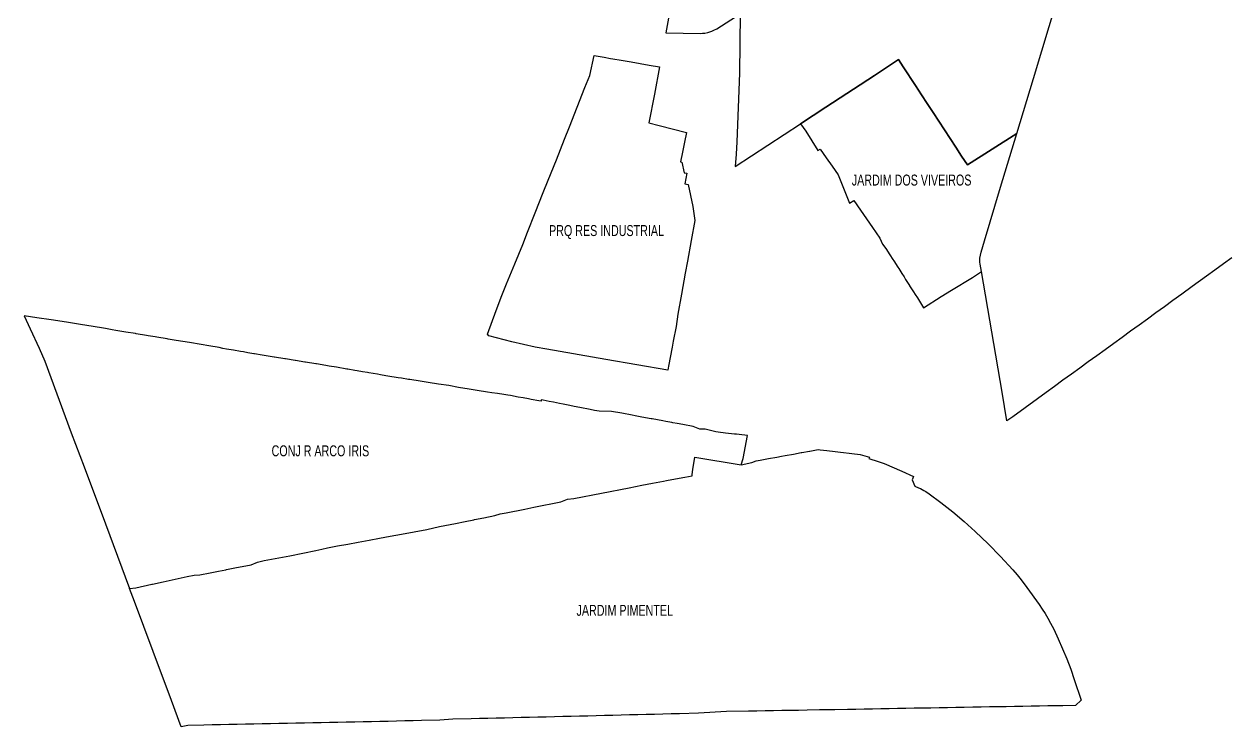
# Model space of a CAD drawing. Header units: millimetres. Extents: x 247112 to 276794, y 7363827 to 7397094.
# Drawn here: x 264463 to 265617, y 7366700 to 7367374 of the extents above; entities that cross this region are included whole.
import ezdxf
from ezdxf.enums import TextEntityAlignment as Align

# ---------------------------------------------------------------- set-up
doc = ezdxf.new("R2010")
doc.units = ezdxf.units.MM
doc.layers.add('BAIRRO', color=3, linetype='Continuous')
doc.styles.add('GEOMAIS', font='', dxfattribs={"width": 0.7, "height": 0.2})
doc.styles.get('GEOMAIS').set_extended_font_data('Arial')

msp = doc.modelspace()

# ---------------------------------------------------------------- linework, layer by layer
at = {"layer": 'BAIRRO'}
for points in [[(265083.16134, 7367391.81189), (265078.22702, 7367365.31714), (265111.47043, 7367364.65355), (265113.52261, 7367364.73788), (265115.5647, 7367364.95795), (265118.58932, 7367365.5403), (265120.56714, 7367366.0942), (265122.50393, 7367366.77789), (265124.39118, 7367367.58836), (265127.11111, 7367369.03384), (265149.52384, 7367383.4218), (265148.99153, 7367326.46488), (265146.35747, 7367260.90603), (265145.73761, 7367249.05594), (265144.83111, 7367237.22434), (265207.37239, 7367278.15482), (265231.47836, 7367293.9311), (265278.11118, 7367324.45021), (265301.2008, 7367339.54775), (265305.64262, 7367332.72531), (265317.52955, 7367314.60858), (265323.37546, 7367305.6989), (265328.86132, 7367297.33796), (265334.34718, 7367288.97702), (265339.83304, 7367280.61608), (265345.31891, 7367272.25514), (265350.80477, 7367263.8942), (265356.29063, 7367255.53326), (265361.77649, 7367247.17232), (265367.26235, 7367238.81138), (265414.64504, 7367268.64149), (265430.53887, 7367321.47033), (265453.73559, 7367398.19323)], [(265620.7879, 7367149.69095), (265612.69058, 7367143.82294), (265604.59326, 7367137.95494), (265596.49594, 7367132.08694), (265582.87369, 7367122.21511), (265572.9389, 7367115.01553), (265572.9389, 7367115.01553), (265564.17207, 7367108.66235), (265564.17207, 7367108.66235), (265556.07475, 7367102.79434), (265547.97744, 7367096.92634), (265539.88012, 7367091.05834), (265531.7828, 7367085.19034), (265523.68548, 7367079.32234), (265515.58816, 7367073.45434), (265507.49084, 7367067.58634), (265499.39352, 7367061.71834), (265491.2962, 7367055.85034), (265483.19889, 7367049.98234), (265475.10157, 7367044.11434), (265467.00425, 7367038.24634), (265458.90693, 7367032.37834), (265450.80961, 7367026.51034), (265442.71229, 7367020.64234), (265434.61497, 7367014.77434), (265410.70343, 7366997.44602), (265405.22311, 7366993.47452), (265400.46683, 7367021.00766), (265380.66839, 7367136.49047), (265379.46812, 7367143.49155), (265379.30252, 7367145.43006), (265379.27023, 7367147.37537), (265379.37143, 7367149.31831), (265379.77228, 7367152.2083), (265380.46799, 7367155.04179), (265383.76377, 7367165.9965), (265399.18479, 7367217.25379), (265414.64504, 7367268.64149), (265430.53887, 7367321.47033), (265453.73559, 7367398.19323)]]:
    msp.add_lwpolyline(points, dxfattribs=at)
for points in [[(265104.04932, 7367198.85598), (265105.95301, 7367185.55496), (265102.44482, 7367166.14515), (265098.89324, 7367146.4953), (265096.89965, 7367134.9623), (265093.34993, 7367114.93551), (265089.91785, 7367095.57244), (265088.06859, 7367083.78035), (265085.43352, 7367069.7942), (265084.34973, 7367064.04176), (265080.91862, 7367045.83051), (265080.22517, 7367042.14991), (265020.89035, 7367052.36031), (264964.26971, 7367062.0597), (264952.97076, 7367064.19889), (264941.73032, 7367066.62683), (264930.55576, 7367069.34191), (264908.66263, 7367074.95923), (264907.34244, 7367076.51516), (264915.76052, 7367099.2391), (264921.07835, 7367113.59416), (264925.7121, 7367124.88884), (264933.48615, 7367143.83796), (264941.15064, 7367162.51998), (264945.82122, 7367174.32215), (264953.16594, 7367192.88162), (264960.82538, 7367212.23638), (264965.5068, 7367223.92734), (264973.38604, 7367243.60424), (264981.28283, 7367263.32497), (264985.87063, 7367275.00682), (264993.26243, 7367293.82846), (265000.71234, 7367312.79806), (265005.36756, 7367324.18406), (265009.45689, 7367343.50941), (265019.18868, 7367341.8007), (265025.22623, 7367340.74063), (265027.56195, 7367340.33052), (265035.40499, 7367338.95344), (265044.89634, 7367337.28694), (265053.62396, 7367335.75455), (265062.38832, 7367334.2157), (265072.11664, 7367332.5076), (265067.27909, 7367306.53243), (265062.12766, 7367278.87195), (265071.90187, 7367276.41177), (265098.03811, 7367269.83326), (265096.1646, 7367260.33454), (265094.32685, 7367251.01716), (265092.46351, 7367241.56999), (265093.75228, 7367241.35337), (265095.78242, 7367231.00188), (265098.26115, 7367230.64682), (265096.61377, 7367220.58322), (265099.80846, 7367220.06026), (265104.04932, 7367198.85598)], [(265383.76377, 7367165.9965), (265399.18479, 7367217.25379), (265414.64504, 7367268.64149), (265367.26235, 7367238.81138), (265361.77649, 7367247.17232), (265356.29063, 7367255.53326), (265350.80477, 7367263.8942), (265345.31891, 7367272.25514), (265339.83304, 7367280.61608), (265334.34718, 7367288.97702), (265328.86132, 7367297.33796), (265323.37546, 7367305.6989), (265317.52955, 7367314.60858), (265305.64262, 7367332.72531), (265301.2008, 7367339.54775), (265278.11118, 7367324.45021), (265231.47836, 7367293.9311), (265207.37239, 7367278.15482), (265212.57341, 7367270.9897), (265224.02463, 7367252.32675), (265226.15178, 7367253.78239), (265231.87132, 7367245.57907), (265237.59087, 7367237.37575), (265243.31041, 7367229.17243), (265247.13776, 7367219.67425), (265250.96511, 7367210.17608), (265254.21376, 7367202.11403), (265258.31751, 7367204.57406), (265264.75138, 7367195.37565), (265270.52079, 7367187.1272), (265276.34854, 7367178.79533), (265283.51404, 7367168.55091), (265285.80861, 7367162.77227), (265289.23665, 7367158.65195), (265293.00649, 7367152.71567), (265295.8509, 7367148.23663), (265296.80155, 7367146.73966), (265300.63562, 7367140.70221), (265301.51018, 7367139.32507), (265304.39545, 7367134.78169), (265306.56501, 7367131.36532), (265308.01445, 7367129.08291), (265311.68779, 7367123.29857), (265311.92863, 7367122.91932), (265315.53335, 7367117.24305), (265317.26385, 7367114.51806), (265319.34676, 7367111.23814), (265325.3035, 7367101.85817), (265342.16028, 7367112.5645), (265351.95601, 7367118.78611), (265372.23424, 7367130.96465), (265380.66839, 7367136.49047), (265379.46812, 7367143.49155), (265379.30252, 7367145.43006), (265379.27023, 7367147.37537), (265379.37143, 7367149.31831), (265379.77228, 7367152.2083), (265380.46799, 7367155.04179), (265383.76377, 7367165.9965)], [(265150.37067, 7366951.4545), (265152.40872, 7366957.53157), (265156.48971, 7366979.49108), (265148.5724, 7366980.42083), (265145.98616, 7366980.72454), (265144.12194, 7366980.88718), (265135.32047, 7366981.65504), (265128.555, 7366982.67604), (265126.09565, 7366983.04719), (265116.04686, 7366985.4946), (265110.91118, 7366985.68909), (265104.55159, 7366988.09197), (265094.71578, 7366989.91671), (265089.24969, 7366990.93078), (265084.87998, 7366991.74145), (265084.02968, 7366991.8992), (265078.12892, 7366992.9939), (265075.24089, 7366993.52969), (265065.20836, 7366995.39093), (265064.3037, 7366995.55876), (265055.37256, 7366997.21567), (265048.92459, 7366998.41189), (265045.93871, 7366998.96583), (265036.12551, 7367000.78638), (265026.29288, 7367002.61053), (265014.35524, 7367002.90727), (265009.95157, 7367003.62213), (265005.77653, 7367004.34905), (264995.95907, 7367006.26284), (264990.35072, 7367007.35612), (264986.14787, 7367008.21276), (264979.84516, 7367009.4974), (264976.34499, 7367010.21082), (264970.64076, 7367011.37347), (264966.54211, 7367012.20887), (264960.83736, 7367013.37163), (264958.92208, 7367013.76201), (264958.62486, 7367012.24893), (264956.47131, 7367012.65823), (264949.31498, 7367014.01835), (264946.64412, 7367014.51576), (264941.64268, 7367015.4472), (264936.81234, 7367016.34678), (264929.48687, 7367017.71104), (264926.967, 7367018.09936), (264922.88377, 7367018.72859), (264917.08199, 7367019.62266), (264911.55472, 7367020.47442), (264907.1978, 7367021.15072), (264897.40149, 7367022.67135), (264889.64124, 7367023.81979), (264879.42981, 7367025.54324), (264870.15194, 7367027.25907), (264860.46096, 7367028.75651), (264850.50424, 7367030.2381), (264842.79954, 7367031.45678), (264832.88892, 7367033.02437), (264831.64809, 7367033.22845), (264824.80821, 7367034.35344), (264821.78194, 7367034.85919), (264811.91867, 7367036.50755), (264810.04725, 7367036.8203), (264804.9183, 7367037.67745), (264802.05541, 7367038.1559), (264793.64817, 7367039.56092), (264792.19263, 7367039.80719), (264787.53584, 7367040.59509), (264782.33262, 7367041.47544), (264780.31731, 7367041.81642), (264773.36629, 7367042.99249), (264772.47262, 7367043.14369), (264762.61261, 7367044.81194), (264755.71658, 7367045.97871), (264752.5554, 7367046.51356), (264743.59302, 7367048.02995), (264742.69464, 7367048.17718), (264732.82628, 7367049.79444), (264732.29737, 7367049.88112), (264723.21327, 7367051.36726), (264722.9575, 7367051.4091), (264713.62013, 7367052.93668), (264713.08869, 7367053.02362), (264703.21989, 7367054.63813), (264702.90035, 7367054.69041), (264693.35108, 7367056.25265), (264691.27841, 7367056.59173), (264684.18284, 7367057.75255), (264683.48227, 7367057.86716), (264677.50899, 7367058.84438), (264673.61939, 7367059.51783), (264670.65922, 7367060.03035), (264663.76558, 7367061.22392), (264657.25394, 7367062.35135), (264653.72139, 7367063.00501), (264650.15638, 7367063.66468), (264640.30963, 7367065.36332), (264633.01905, 7367066.621), (264633.01905, 7367066.621), (264621.85482, 7367068.5414), (264609.08385, 7367070.63076), (264601.22644, 7367071.91625), (264600.31101, 7367072.06602), (264590.44219, 7367073.68059), (264588.80187, 7367073.94895), (264582.22739, 7367075.02455), (264580.57429, 7367075.30072), (264570.71098, 7367076.94849), (264569.93119, 7367077.07876), (264560.84766, 7367078.59626), (264556.86688, 7367079.26129), (264550.98434, 7367080.24404), (264547.56826, 7367080.81473), (264541.1216, 7367081.89531), (264537.36812, 7367082.52447), (264531.25684, 7367083.53436), (264521.39064, 7367085.16476), (264519.29324, 7367085.51136), (264511.51313, 7367086.72679), (264511.51313, 7367086.72679), (264503.87712, 7367087.9197), (264489.24467, 7367090.20562), (264475.36546, 7367092.37386), (264475.36546, 7367092.37386), (264463.18488, 7367094.11814), (264469.1721, 7367081.57886), (264477.66265, 7367063.12042), (264483.04912, 7367050.6309), (264508.38019, 7366982.23702), (264520.67597, 7366949.37863), (264541.1008, 7366894.79676), (264564.25353, 7366832.97597), (264564.25353, 7366832.97597), (264570.22636, 7366833.52132), (264585.72435, 7366837.00009), (264586.32736, 7366837.13545), (264596.52916, 7366839.4254), (264605.18327, 7366841.36795), (264619.55313, 7366844.5935), (264626.2359, 7366845.70251), (264631.60738, 7366846.01742), (264641.50801, 7366847.98071), (264649.42853, 7366849.55134), (264656.54629, 7366850.96279), (264657.34904, 7366851.12198), (264665.26955, 7366852.69261), (264680.97182, 7366855.80636), (264686.99591, 7366858.17807), (264693.24405, 7366859.6772), (264717.7398, 7366864.43324), (264742.80674, 7366869.30019), (264748.48985, 7366870.80433), (264754.14458, 7366871.98347), (264763.55992, 7366873.70716), (264773.47081, 7366875.52156), (264783.3817, 7366877.33597), (264793.78813, 7366879.2411), (264803.69902, 7366881.0555), (264814.10545, 7366882.96063), (264825.00743, 7366884.95648), (264836.94014, 7366887.14102), (264849.09646, 7366889.3665), (264861.27921, 7366892.27486), (264876.76207, 7366895.3933), (264885.9063, 7366897.23506), (264894.19219, 7366898.90394), (264894.80339, 7366899.02705), (264903.70048, 7366900.81903), (264914.35092, 7366902.96416), (264919.45401, 7366904.38736), (264925.29427, 7366905.4862), (264943.105, 7366909.06691), (264951.83479, 7366910.82197), (264977.72572, 7366916.02714), (264984.0311, 7366918.41548), (264990.02558, 7366919.20003), (265043.23949, 7366929.54133), (265049.16478, 7366930.74277), (265055.15177, 7366931.99183), (265065.64798, 7366933.94306), (265075.96258, 7366935.86053), (265078.80392, 7366936.38873), (265094.64472, 7366939.33352), (265096.41703, 7366939.66299), (265103.56571, 7366941.03877), (265103.64347, 7366942.22737), (265104.18935, 7366947.09202), (265106.19114, 7366958.72361), (265150.37067, 7366951.4545)], [(264613.70085, 7366700.43492), (264604.35846, 7366725.7787), (264586.82861, 7366772.73049), (264568.9195, 7366820.51721), (264564.25353, 7366832.97597), (264570.22636, 7366833.52132), (264585.72435, 7366837.00009), (264586.32736, 7366837.13545), (264596.52916, 7366839.4254), (264605.18327, 7366841.36795), (264619.55313, 7366844.5935), (264626.2359, 7366845.70251), (264631.60738, 7366846.01742), (264641.50801, 7366847.98071), (264649.42853, 7366849.55134), (264656.54629, 7366850.96279), (264657.34904, 7366851.12198), (264665.26955, 7366852.69261), (264680.97182, 7366855.80636), (264686.99591, 7366858.17807), (264693.24405, 7366859.6772), (264717.7398, 7366864.43324), (264742.80674, 7366869.30019), (264748.48985, 7366870.80433), (264754.14458, 7366871.98347), (264763.55992, 7366873.70716), (264773.47081, 7366875.52156), (264783.3817, 7366877.33597), (264793.78813, 7366879.2411), (264803.69902, 7366881.0555), (264814.10545, 7366882.96063), (264825.00743, 7366884.95648), (264836.94014, 7366887.14102), (264849.09646, 7366889.3665), (264861.27921, 7366892.27486), (264876.76207, 7366895.3933), (264885.9063, 7366897.23506), (264894.19219, 7366898.90394), (264894.80339, 7366899.02705), (264903.70048, 7366900.81903), (264914.35092, 7366902.96416), (264919.45401, 7366904.38736), (264925.29427, 7366905.4862), (264943.105, 7366909.06691), (264951.83479, 7366910.82197), (264977.72572, 7366916.02714), (264984.0311, 7366918.41548), (264990.02558, 7366919.20003), (265043.23949, 7366929.54133), (265049.16478, 7366930.74277), (265055.15177, 7366931.99183), (265065.64798, 7366933.94306), (265075.96258, 7366935.86053), (265078.80392, 7366936.38873), (265094.64472, 7366939.33352), (265096.41703, 7366939.66299), (265103.56571, 7366941.03877), (265103.64347, 7366942.22737), (265104.18935, 7366947.09202), (265106.19114, 7366958.72361), (265150.37067, 7366951.4545), (265160.62732, 7366953.73836), (265164.94139, 7366955.40509), (265168.58731, 7366956.05694), (265176.5632, 7366957.48296), (265184.53908, 7366958.90898), (265189.04967, 7366959.71544), (265192.51496, 7366960.335), (265200.49085, 7366961.76102), (265207.92093, 7366963.08945), (265208.46673, 7366963.18703), (265216.05924, 7366964.54451), (265216.44261, 7366964.61305), (265224.41849, 7366966.03907), (265226.07016, 7366965.90767), (265232.43553, 7366965.15303), (265240.45411, 7366964.1806), (265245.55713, 7366963.56174), (265248.47269, 7366963.20816), (265253.82841, 7366962.55865), (265256.49127, 7366962.23572), (265264.50984, 7366961.26328), (265273.35259, 7366958.72374), (265272.78451, 7366957.34269), (265281.63126, 7366954.59386), (265287.38084, 7366952.80737), (265304.41926, 7366945.26117), (265315.78097, 7366940.22915), (265314.50601, 7366937.08648), (265317.03682, 7366930.9532), (265320.58367, 7366929.50798), (265322.3181, 7366928.69556), (265325.69888, 7366926.8958), (265327.3413, 7366925.91055), (265330.52068, 7366923.77506), (265341.98927, 7366915.23138), (265353.20135, 7366906.35375), (265364.14721, 7366897.14989), (265374.81736, 7366887.62776), (265387.20972, 7366875.82714), (265399.17871, 7366863.59731), (265410.70946, 7366850.95345), (265414.86302, 7366846.10731), (265418.88744, 7366841.15342), (265424.329, 7366834.00307), (265436.07512, 7366817.62627), (265439.04445, 7366813.33575), (265441.86778, 7366808.94778), (265444.54192, 7366804.46733), (265447.06384, 7366799.89946), (265450.05913, 7366793.90137), (265454.30137, 7366784.80208), (265458.59119, 7366775.22901), (265462.59247, 7366765.5318), (265466.30161, 7366755.71913), (265469.74819, 7366745.91339), (265476.18416, 7366726.00088), (265470.99591, 7366720.97222), (265470.99591, 7366720.97222), (265458.85946, 7366720.75706), (265451.65156, 7366720.62928), (265444.44365, 7366720.50149), (265436.43487, 7366720.35951), (265428.42608, 7366720.21752), (265420.4173, 7366720.07554), (265412.40851, 7366719.93356), (265404.39973, 7366719.79157), (265396.39094, 7366719.64959), (265388.38216, 7366719.50761), (265380.37337, 7366719.36562), (265372.36459, 7366719.22364), (265364.3558, 7366719.08166), (265356.34702, 7366718.93968), (265348.33823, 7366718.79769), (265340.32945, 7366718.65571), (265332.32066, 7366718.51373), (265324.31188, 7366718.37174), (265316.30309, 7366718.22976), (265308.29431, 7366718.08778), (265300.28552, 7366717.94579), (265292.27674, 7366717.80381), (265284.26795, 7366717.66183), (265276.25917, 7366717.51984), (265268.25038, 7366717.37786), (265260.2416, 7366717.23588), (265252.23281, 7366717.09389), (265240.21964, 7366716.88092), (265225.60204, 7366716.63312), (265213.58895, 7366716.43463), (265205.58022, 7366716.30231), (265197.57149, 7366716.16999), (265189.56276, 7366716.03767), (265181.55403, 7366715.90535), (265173.5453, 7366715.77303), (265165.53657, 7366715.6407), (265157.52784, 7366715.50838), (265136.41083, 7366715.15948), (265109.53165, 7366713.45213), (265091.52508, 7366713.01452), (265083.52549, 7366712.82011), (265075.5259, 7366712.6257), (265067.52632, 7366712.43129), (265059.52673, 7366712.23689), (265051.52715, 7366712.04248), (265043.52756, 7366711.84807), (265035.52798, 7366711.65366), (265027.52839, 7366711.45925), (265019.5288, 7366711.26484), (265011.52922, 7366711.07043), (265003.52963, 7366710.87602), (264995.53005, 7366710.68161), (264987.53046, 7366710.4872), (264979.53088, 7366710.29279), (264971.53129, 7366710.09838), (264963.5317, 7366709.90397), (264955.53212, 7366709.70956), (264947.63253, 7366709.51759), (264939.73294, 7366709.32561), (264931.73335, 7366709.1312), (264923.73377, 7366708.93679), (264915.73418, 7366708.74238), (264907.73459, 7366708.54797), (264899.73501, 7366708.35356), (264891.73542, 7366708.15915), (264874.0932, 7366707.7304), (264861.60137, 7366706.77603), (264844.08172, 7366706.4198), (264836.07697, 7366706.25703), (264828.07222, 7366706.09426), (264820.06747, 7366705.9315), (264812.06271, 7366705.76873), (264804.05796, 7366705.60596), (264796.05321, 7366705.4432), (264788.04846, 7366705.28043), (264780.0437, 7366705.11766), (264772.03895, 7366704.9549), (264764.0342, 7366704.79213), (264756.02945, 7366704.62937), (264748.02469, 7366704.4666), (264739.91988, 7366704.3018), (264731.81507, 7366704.137), (264723.71026, 7366703.9722), (264715.60545, 7366703.8074), (264707.50063, 7366703.64259), (264699.49588, 7366703.47983), (264691.49113, 7366703.31706), (264683.48638, 7366703.1543), (264675.48162, 7366702.99153), (264667.47687, 7366702.82876), (264659.47212, 7366702.666), (264651.46737, 7366702.50323), (264643.46261, 7366702.34046), (264635.45786, 7366702.1777), (264620.09176, 7366701.86525), (264613.70085, 7366700.43492)]]:
    msp.add_lwpolyline(points, close=True, dxfattribs=at)

# ---------------------------------------------------------------- texts
at = {"layer": 'BAIRRO', "style": 'GEOMAIS', "width": 0.7}
for s, p in [('JARDIM DOS VIVEIROS', (265313.84042, 7367224.16794)), ('PRQ RES INDUSTRIAL', (265021.40063, 7367174.43908)), ('CONJ R ARCO IRIS', (264747.17999, 7366964.86278)), ('JARDIM PIMENTEL', (265038.88322, 7366812.0212))]:
    msp.add_text(s, height=10.5, dxfattribs=at).set_placement(p, align=Align.MIDDLE)

doc.saveas('drawing.dxf')
